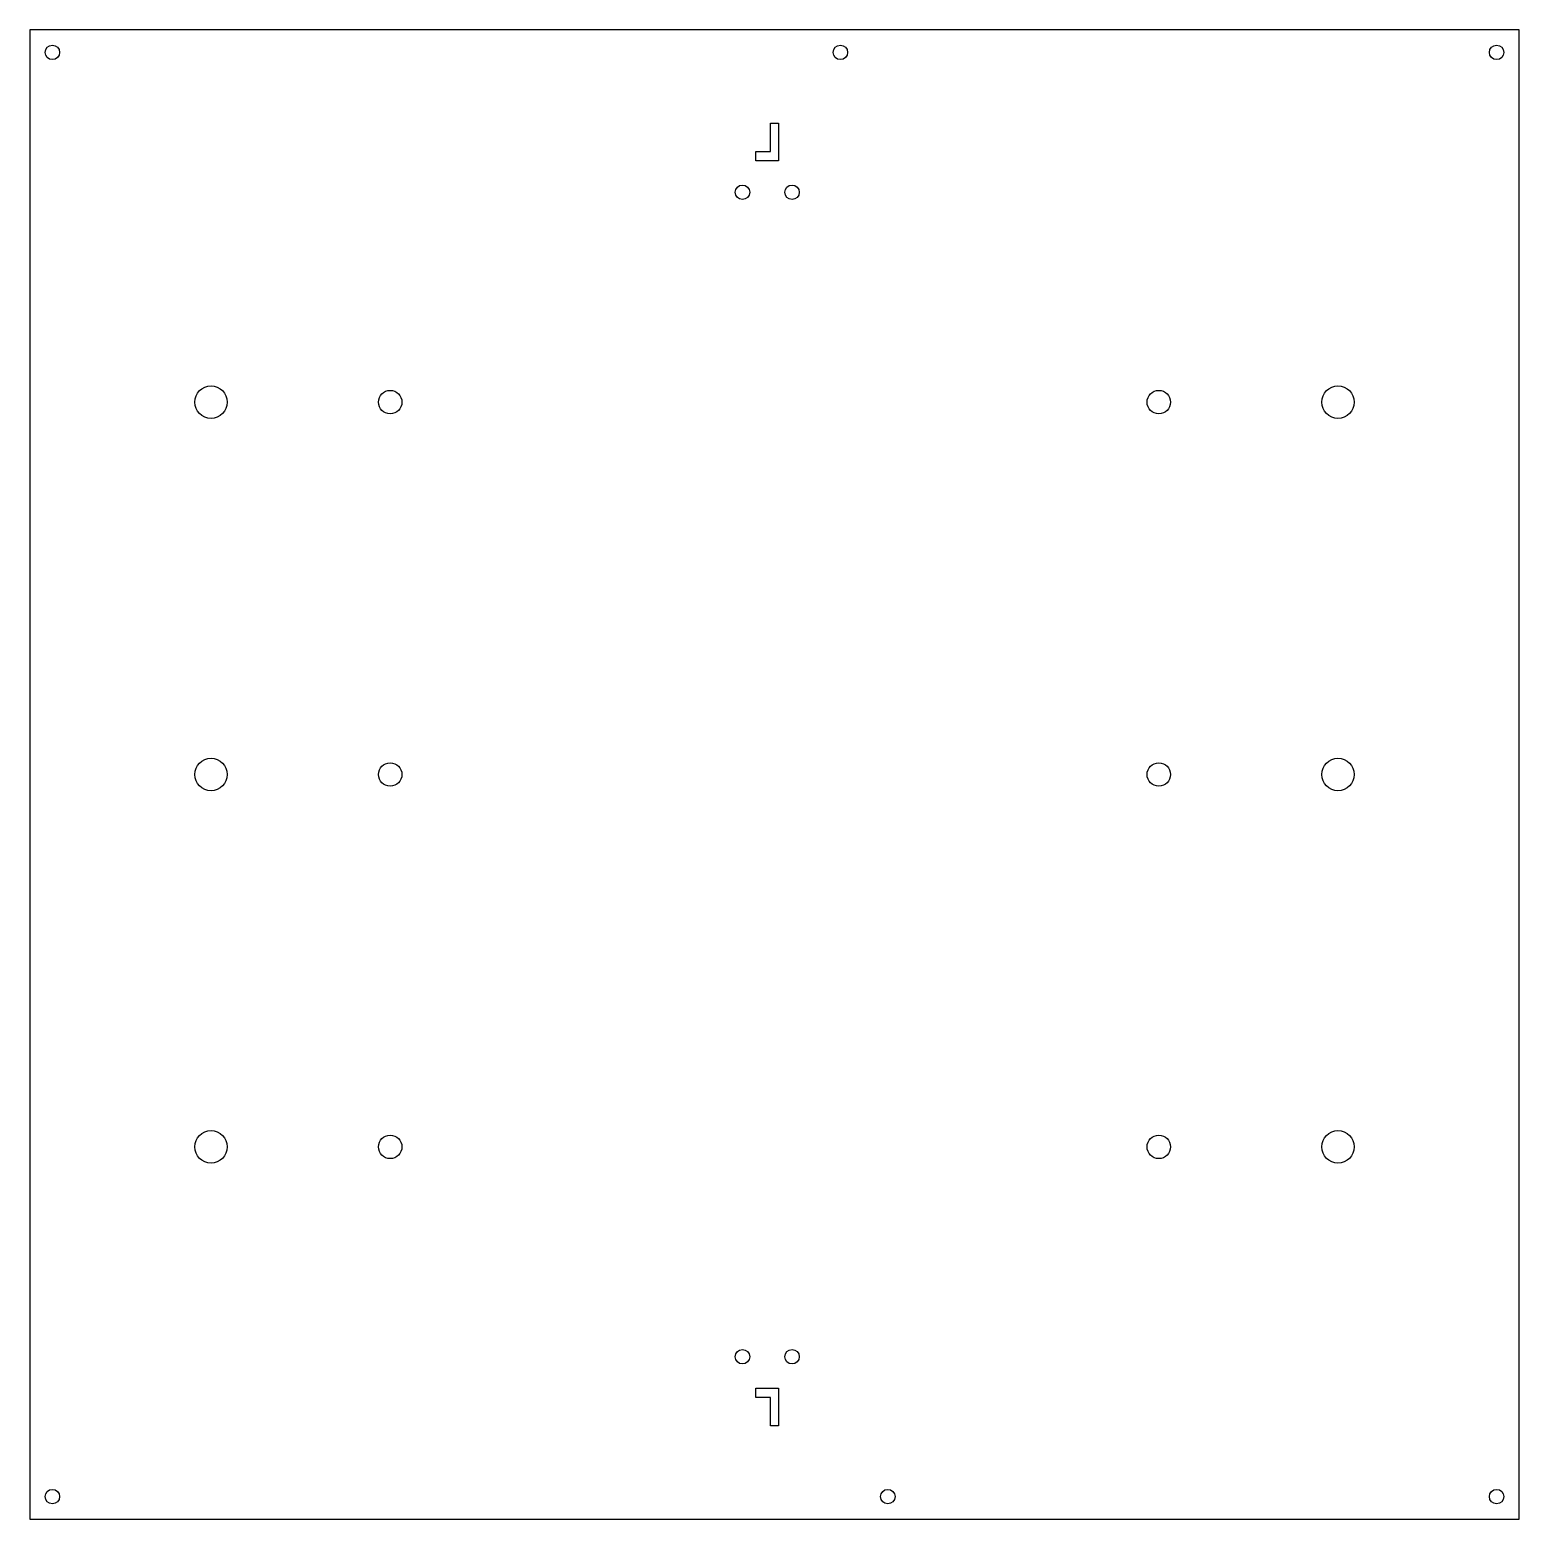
# Model space of a CAD drawing. Header units: millimetres. Extents: x -365 to -35, y 22 to 352.
import ezdxf

# ---------------------------------------------------------------- set-up
doc = ezdxf.new("R2010")
doc.units = ezdxf.units.MM
doc.layers.get('0').update_dxf_attribs({"linetype": 'CONTINUOUS'})

msp = doc.modelspace()

# ---------------------------------------------------------------- linework, layer by layer
for points in [[(-35, 22.5), (-35, 352.5), (-365, 352.5), (-365, 22.5)], [(-204.1, 323.5), (-204.1, 325.5), (-200.9, 325.5), (-200.9, 331.8), (-199.1, 331.8), (-199.1, 323.5)], [(-200.9, 43.2), (-200.9, 49.5), (-204.1, 49.5), (-204.1, 51.5), (-199.1, 51.5), (-199.1, 43.2)]]:
    msp.add_lwpolyline(points, close=True)
for centre, radius in [((-360, 347.5), 1.6), ((-185.4, 347.5), 1.6), ((-40, 347.5), 1.6), ((-207.1, 316.5), 1.6), ((-196.1, 316.5), 1.6), ((-324.85, 270), 3.6), ((-285.15, 270), 2.6), ((-114.85, 270), 2.6), ((-75.15, 270), 3.6), ((-324.85, 187.5), 3.6), ((-285.15, 187.5), 2.6), ((-114.85, 187.5), 2.6), ((-75.15, 187.5), 3.6), ((-324.85, 105), 3.6), ((-285.15, 105), 2.6), ((-114.85, 105), 2.6), ((-75.15, 105), 3.6), ((-207.1, 58.5), 1.6), ((-196.1, 58.5), 1.6), ((-360, 27.5), 1.6), ((-174.9, 27.5), 1.6), ((-40, 27.5), 1.6)]:
    msp.add_circle(centre, radius)

doc.saveas('drawing.dxf')
